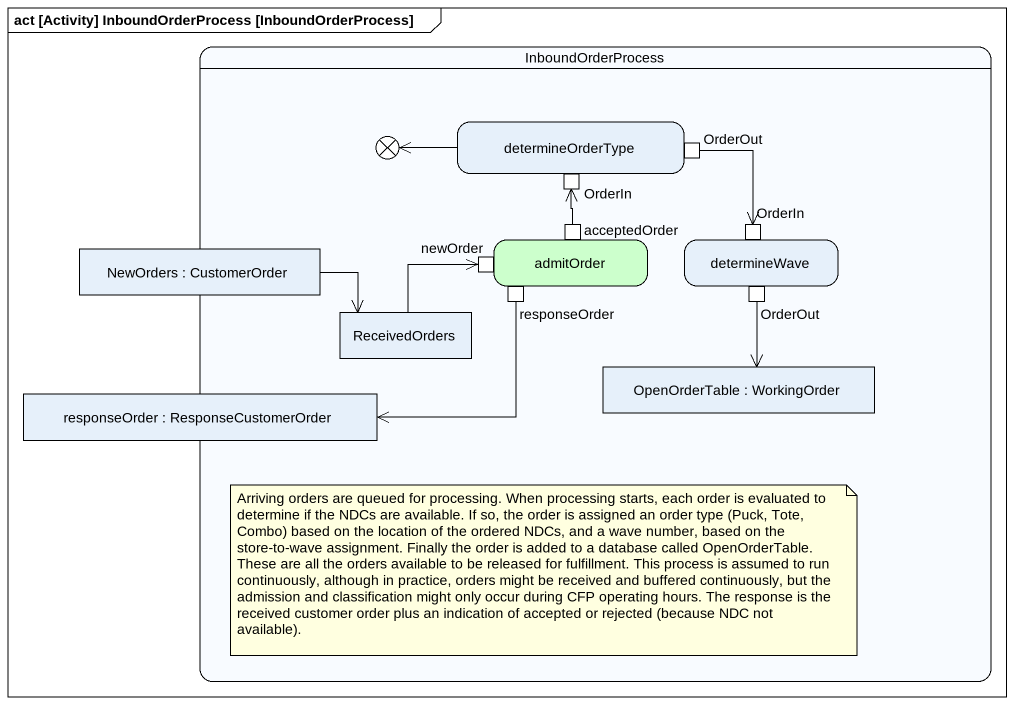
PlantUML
@startuml
mainframe act [Activity] InboundOrderProcess [InboundOrderProcess]
hide empty description
state InboundOrderProcess {
  state determineOrderType {
    state OrderIn <<inputPin>>
    state OrderOut <<outputPin>>
  }
  state flowfinal1 <<end>>
  state admitOrder #CCFFCC {
    state acceptedOrder <<outputPin>>
    state newOrder <<inputPin>>
    state responseOrder <<outputPin>>
  }
  state determineWave {
    state "OrderIn" as OrderIn_2 <<inputPin>>
    state "OrderOut" as OrderOut_2 <<outputPin>>
  }
  state "NewOrders : CustomerOrder" as NewOrders <<object>>
  state ReceivedOrders <<object>>
  state "responseOrder : ResponseCustomerOrder" as responseOrder_2 <<object>>
  state "OpenOrderTable : WorkingOrder" as OpenOrderTable <<object>>
}
determineOrderType -left-> flowfinal1
OrderOut --> OrderIn_2
acceptedOrder -up-> OrderIn
NewOrders -right-> ReceivedOrders
responseOrder -left-> responseOrder_2
OrderOut_2 --> OpenOrderTable
ReceivedOrders -up-> newOrder
note as N1
  Arriving orders are queued for processing. When processing starts, each order is evaluated to determine if the NDCs are available. If so, the order is assigned an order type (Puck, Tote, Combo) based on the location of the ordered NDCs, and a wave number, based on the store-to-wave assignment. Finally the order is added to a database called OpenOrderTable. These are all the orders available to be released for fulfillment. This process is assumed to run continuously, although in practice, orders might be received and buffered continuously, but the admission and classification might only occur during CFP operating hours. The response is the received customer order plus an indication of accepted or rejected (because NDC not available).
end note
@enduml
